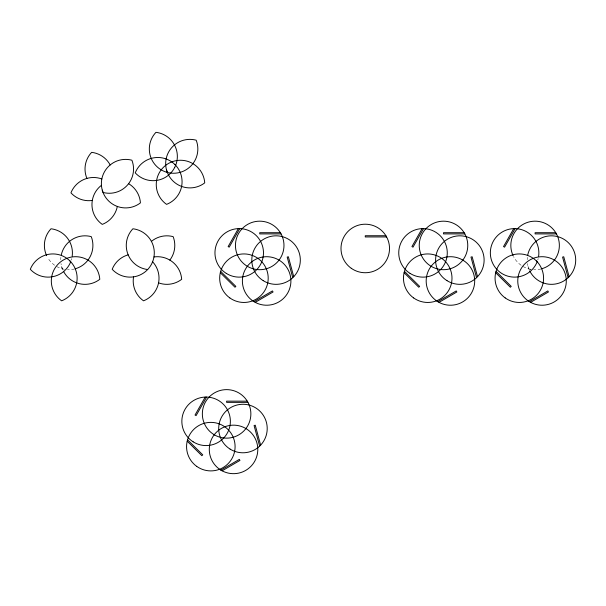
<?xml version="1.0" encoding="UTF-8"?>
<svg xmlns="http://www.w3.org/2000/svg" width="606" height="606" viewBox="0 0 606 606"><rect width="100%" height="100%" fill="white"/><g stroke="black" fill="none" stroke-linecap="round" stroke-linejoin="round"><path stroke-width="0.45" stroke-dasharray="3.03 2.27" d="M530.174 269.193L531.212 269.39M528.833 268.875L528.023 266.398M62.388 268.875L61.57 266.398M74.576 268.966A24.263 24.263 0 0 1 67.501 269.67M64.372 269.322A24.263 24.263 0 0 1 47.7 257.679M62.797 269.875A24.263 24.263 0 0 1 60.979 263.542M60.736 259.709A24.263 24.263 0 0 1 60.888 257.338M71.735 258.58A24.263 24.263 0 0 1 71.319 260.072M538.181 258.58A24.263 24.263 0 0 1 537.772 260.072M529.561 270.556A24.263 24.263 0 0 1 527.432 263.542M527.19 259.709A24.263 24.263 0 0 1 527.341 257.338M541.022 268.966A24.263 24.263 0 0 1 533.644 269.655M530.826 269.322A24.263 24.263 0 0 1 513.54 256.58"/><path stroke-width="0.91" d="M238.34 228.621L228.144 246.574L229.197 247.172L239.741 228.606M205.229 397.066L195.034 415.027L196.086 415.625L206.631 397.059M422.132 228.621L411.936 246.574L412.989 247.172L423.533 228.606M513.721 228.621L503.525 246.574L504.578 247.172L515.123 228.606M253.997 301.674L272.45 290.925L273.064 291.978L255.217 302.364M437.79 301.674L456.242 290.925L456.848 291.978L439.002 302.364M220.887 470.12L239.34 459.378L239.953 460.431L222.107 470.817M529.379 301.674L547.832 290.925L548.445 291.978L530.598 302.364M280.366 232.696L259.716 232.696L259.716 233.908L281.063 233.908M464.151 232.696L443.501 232.696L443.501 233.908L464.855 233.908M555.747 232.696L535.098 232.696L535.098 233.908L556.444 233.908M385.908 235.734L365.259 235.734L365.259 236.946L386.605 236.946M247.256 401.149L226.606 401.149L226.606 402.361L247.952 402.361M496.041 271.367L511.222 286.38L510.366 287.244L495.685 272.723M404.452 271.367L419.625 286.38L418.776 287.244L404.096 272.723M220.66 271.367L235.84 286.38L234.984 287.244L220.304 272.723M187.549 439.82L202.73 454.833L201.874 455.697L187.193 441.176M536.386 260.944L537.174 261.762A24.263 24.263 0 0 1 496.859 269.412A24.263 24.263 0 0 1 507.305 229.727A24.263 24.263 0 0 1 538.628 256.24M174.876 164.499L175.664 165.317M69.94 260.944L70.728 261.762A24.263 24.263 0 0 1 30.3 269.299A24.263 24.263 0 0 1 70.084 261.088A24.263 24.263 0 0 1 61.63 300.818A24.263 24.263 0 0 1 63.668 259.83A24.263 24.263 0 0 1 99.793 279.313A24.263 24.263 0 0 1 63.456 271.253M167.324 172.43L166.506 169.96M102.255 190.125L103.028 192.45A24.263 24.263 0 0 0 131.896 160.211A24.263 24.263 0 0 0 101.846 188.413A24.263 24.263 0 0 0 140.433 202.881A24.263 24.263 0 0 0 128.608 183.679M569.125 276.7L563.747 256.762L562.573 257.08L568.133 277.692M477.536 276.7L472.15 256.762L470.983 257.08L476.543 277.692M293.743 276.7L288.365 256.762L287.191 257.08L292.751 277.692M260.633 445.145L255.255 425.207L254.081 425.526L259.641 446.137M75.318 268.761A24.263 24.263 0 0 0 91.256 236.635A24.263 24.263 0 0 0 61.282 254.937M46.654 255.687A24.263 24.263 0 0 1 51.01 228.773A24.263 24.263 0 0 1 72.182 256.24M86.916 178.414A24.263 24.263 0 0 1 91.65 152.348A24.263 24.263 0 0 1 110.171 164.961M101.429 185.315A24.263 24.263 0 0 0 102.27 224.394A24.263 24.263 0 0 0 117.322 206.449M92.309 200.442A24.263 24.263 0 0 1 70.94 192.867A24.263 24.263 0 0 1 101.831 178.967M527.735 254.937A24.263 24.263 0 0 1 563.216 238.862A24.263 24.263 0 0 1 568.36 277.472A24.263 24.263 0 0 1 529.909 271.253M513.1 255.687A24.263 24.263 0 0 1 526.016 222.94A24.263 24.263 0 0 1 558.043 237.544A24.263 24.263 0 0 1 541.772 268.761M169.854 260.103A24.263 24.263 0 0 0 173.142 236.635A24.263 24.263 0 0 0 151.417 241.385M147.675 269.534A24.263 24.263 0 0 1 132.896 228.773A24.263 24.263 0 0 1 151.644 263.905A24.263 24.263 0 0 1 112.186 269.299A24.263 24.263 0 0 1 128.169 254.838M152.614 261.762A24.263 24.263 0 0 1 143.516 300.818A24.263 24.263 0 0 1 133.555 276.874M153.954 256.959A24.263 24.263 0 0 1 181.679 279.313A24.263 24.263 0 0 1 158.567 282.873M214.471 434.896A24.263 24.263 0 0 0 250.869 413.883A24.263 24.263 0 0 0 214.471 392.877A24.263 24.263 0 0 0 214.471 434.896M230.091 449.099A24.263 24.263 0 0 0 267.201 429.381A24.263 24.263 0 0 0 231.568 407.103A24.263 24.263 0 0 0 230.091 449.099M220.342 469.771A24.263 24.263 0 0 0 257.77 450.675A24.263 24.263 0 0 0 222.516 427.806A24.263 24.263 0 0 0 220.342 469.771M193.162 441.835A24.263 24.263 0 0 0 230.356 422.268A24.263 24.263 0 0 0 194.814 399.846A24.263 24.263 0 0 0 193.162 441.835M196.7 466.362A24.263 24.263 0 0 0 234.976 449.016A24.263 24.263 0 0 0 200.813 424.541A24.263 24.263 0 0 0 196.7 466.362M226.273 273.389A24.263 24.263 0 0 0 263.466 253.816A24.263 24.263 0 0 0 227.924 231.394A24.263 24.263 0 0 0 226.273 273.389M413.603 297.917A24.263 24.263 0 0 0 451.879 280.57A24.263 24.263 0 0 0 417.716 256.096A24.263 24.263 0 0 0 413.603 297.917M410.065 273.389A24.263 24.263 0 0 0 447.258 253.816A24.263 24.263 0 0 0 411.716 231.394A24.263 24.263 0 0 0 410.065 273.389M437.237 301.326A24.263 24.263 0 0 0 474.672 282.229A24.263 24.263 0 0 0 439.418 259.353A24.263 24.263 0 0 0 437.237 301.326M446.993 280.654A24.263 24.263 0 0 0 484.103 260.928A24.263 24.263 0 0 0 448.47 238.65A24.263 24.263 0 0 0 446.993 280.654M431.374 266.451A24.263 24.263 0 0 0 467.764 245.438A24.263 24.263 0 0 0 431.374 224.425A24.263 24.263 0 0 0 431.374 266.451M528.833 301.326A24.263 24.263 0 0 0 566.262 282.229A24.263 24.263 0 0 0 531.007 259.353A24.263 24.263 0 0 0 528.833 301.326M351.283 268.306A24.263 24.263 0 0 0 389.423 250.649A24.263 24.263 0 0 0 355.063 226.455A24.263 24.263 0 0 0 351.283 268.306M247.581 266.451A24.263 24.263 0 0 0 283.979 245.438A24.263 24.263 0 0 0 247.581 224.425A24.263 24.263 0 0 0 247.581 266.451M263.201 280.654A24.263 24.263 0 0 0 300.311 260.928A24.263 24.263 0 0 0 264.678 238.65A24.263 24.263 0 0 0 263.201 280.654M253.452 301.326A24.263 24.263 0 0 0 290.88 282.229A24.263 24.263 0 0 0 255.626 259.353A24.263 24.263 0 0 0 253.452 301.326M229.81 297.917A24.263 24.263 0 0 0 268.087 280.57A24.263 24.263 0 0 0 233.924 256.096A24.263 24.263 0 0 0 229.81 297.917M505.192 297.917A24.263 24.263 0 0 0 543.468 280.57A24.263 24.263 0 0 0 509.305 256.096A24.263 24.263 0 0 0 505.192 297.917M174.695 167.461A24.263 24.263 0 0 0 155.947 132.328A24.263 24.263 0 0 0 154.507 163.984A24.263 24.263 0 0 0 185.61 170.066A24.263 24.263 0 0 0 196.192 140.191A24.263 24.263 0 0 0 166.142 168.392A24.263 24.263 0 0 0 204.73 182.868A24.263 24.263 0 0 0 168.604 163.385A24.263 24.263 0 0 0 166.567 204.374A24.263 24.263 0 0 0 175.02 164.643A24.263 24.263 0 0 0 135.236 172.854A24.263 24.263 0 0 0 174.695 167.461"/></g></svg>
